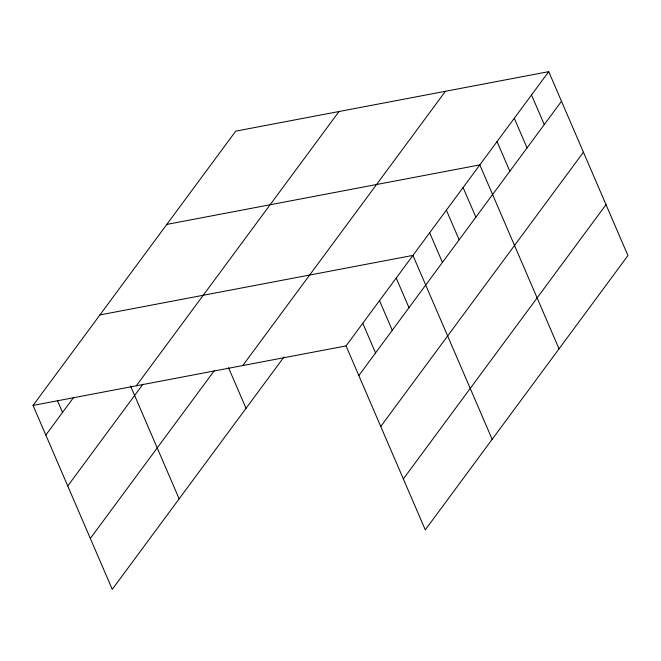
<?xml version="1.0" encoding="UTF-8"?>
<svg xmlns="http://www.w3.org/2000/svg" width="661" height="661" viewBox="0 0 661 661"><rect width="100%" height="100%" fill="white"/><g stroke="black" fill="none" stroke-linecap="round" stroke-linejoin="round"><path stroke-width="0.99" d="M284.048 356.89L112.263 589.356L33.05 405.424L235.721 131.151L548.737 71.644L627.95 255.576L425.279 529.849L346.058 345.91L548.737 71.644M45.816 435.062L73.288 397.889M136.34 385.784L339.019 111.511M67.744 485.984L142.983 384.157M90.334 538.442L214.544 370.35M242.769 365.55L445.44 91.276M358.824 375.555L561.503 101.282M380.753 426.469L583.432 152.195M403.35 478.928L606.021 204.662M166.812 224.401L479.828 164.895L559.041 348.826M99.935 314.917L412.943 255.402L492.156 439.342M33.05 405.424L346.058 345.91M531.51 94.953L544.276 124.59M514.283 118.269L527.048 147.907M497.055 141.578L509.821 171.224M463.105 187.517L475.87 217.163M446.382 210.148L459.147 239.786M429.667 232.771L442.432 262.417M396.22 278.033L408.985 307.671M379.505 300.656L392.27 330.293M362.782 323.287L375.547 352.924M228.566 367.797L246.032 408.341M130.564 386.041L179.148 498.848M57.35 400.392L62.539 412.439"/></g></svg>
